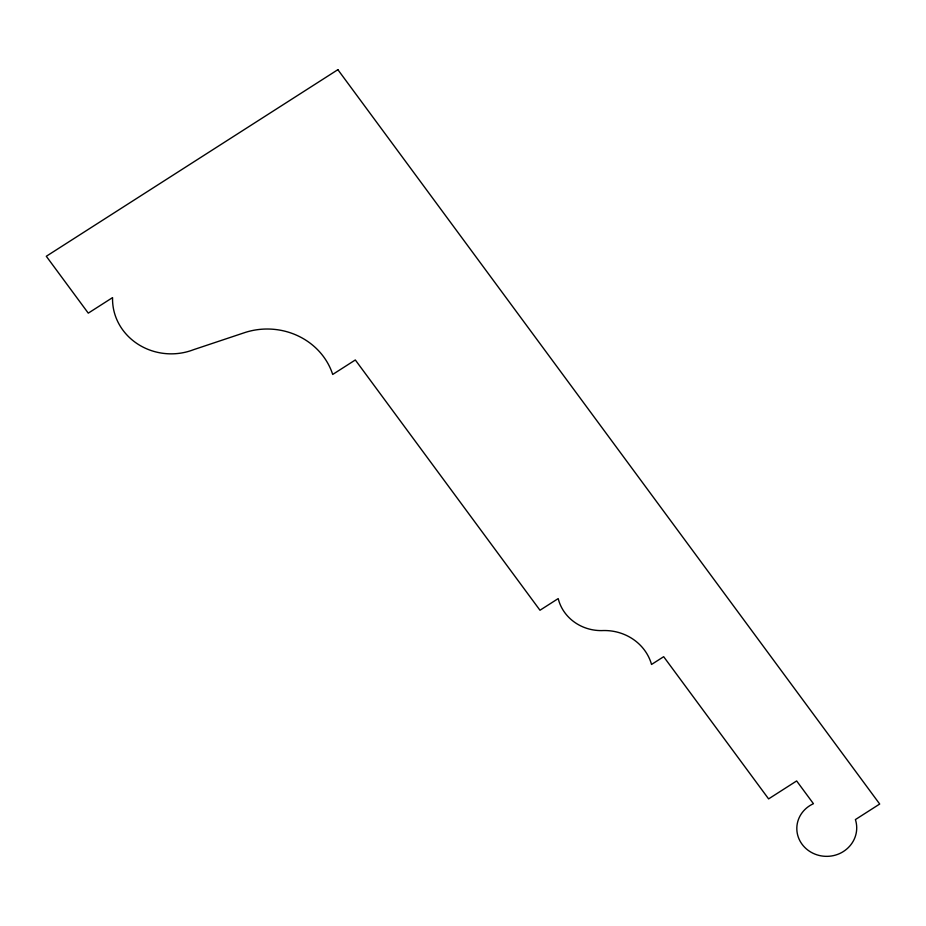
<?xml version="1.0" encoding="UTF-8"?>
<svg xmlns="http://www.w3.org/2000/svg" width="926" height="926" viewBox="0 0 926 926"><rect width="100%" height="100%" fill="white"/><g stroke="black" fill="none" stroke-linecap="round" stroke-linejoin="round"><path stroke-width="1.39" d="M337.874 69.681L46.3 256.271L88.271 313.15L112.567 297.605A58.361 54.449 2.1 0 0 193.418 349.739L243.469 333.024A68.038 63.477 2.1 0 1 332.7 374.451L355.318 359.971L539.985 610.246L558.204 598.59A43.846 40.906 2.1 0 0 603.683 630.537A48.349 45.108 2.1 0 1 651.534 664.463L663.676 656.696L768.603 798.895L796.649 780.942L813.433 803.699A29.701 27.711 2.1 0 0 800.851 842.463A29.701 27.711 2.1 0 0 843.262 851.607A30.859 28.787 2.1 0 0 855.404 819.579L879.7 804.034L337.874 69.681"/></g></svg>
